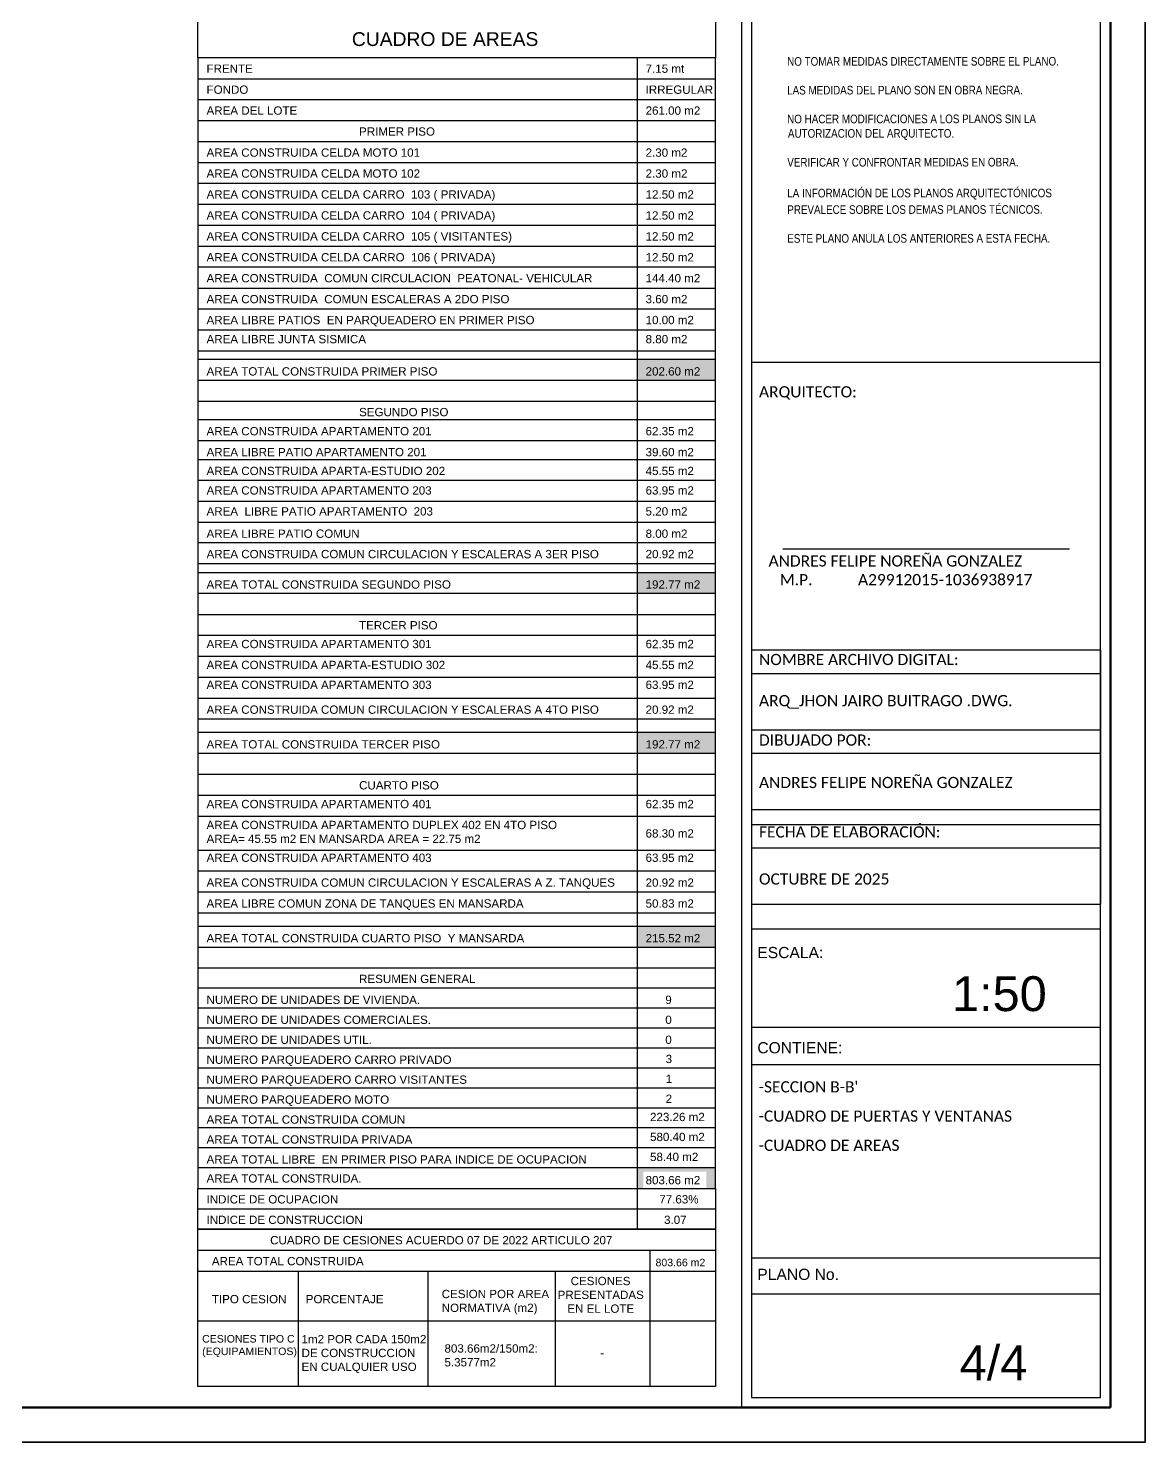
# Model space of a CAD drawing. Header units: metres. Extents: x 2750 to 2938, y 1259 to 1403.
# Drawn here: x 2925.52 to 2938.34, y 1360.92 to 1377.15 of the extents above; entities that cross this region are included whole.
import ezdxf

# ---------------------------------------------------------------- set-up
doc = ezdxf.new("R2010")
doc.units = ezdxf.units.M
doc.linetypes.add('CONTINUA', pattern=[0])
doc.layers.add('0.2', color=3, linetype='Continuous', lineweight=20)
doc.layers.add('TITULOS', color=131, linetype='Continuous', lineweight=90)
for name, color, linetype in [('2', 2, 'Continuous'), ('3', 3, 'Continuous'), ('A', 3, 'Continuous'), ('HATCH', 250, 'Continuous'), ('R-ROTULO', 7, 'Continuous'), ('R-ROTULO TEXTO', 4, 'Continuous'), ('Rótulo', 1, 'Continuous'), ('SECCION', 6, 'Continuous'), ('texto', 7, 'Continuous')]:
    doc.layers.add(name, color=color, linetype=linetype)
doc.styles.add('ARIAL', font='Arial.ttf')
doc.styles.add('Arial Narrow', font='Arial Narrow.ttf')
doc.styles.add('MtXpl_Calibri', font='')
doc.styles.get("Standard").update_dxf_attribs({"font": 'Arial.ttf'})
doc.styles.get('MtXpl_Calibri').set_extended_font_data('Calibri')

msp = doc.modelspace()

# ---------------------------------------------------------------- hatches: boundary and pattern name
at = {"layer": '0.2', "true_color": 0xe2e2e2, "transparency": 33554687}
h = msp.add_hatch(color=254, dxfattribs=at)
h.dxf.hatch_style = 1
h.paths.add_polyline_path([(2932.506, 1373.35), (2932.506, 1373.11), (2933.405, 1373.11), (2933.405, 1373.35)])
h.paths.add_polyline_path([(2932.576, 1373.111), (2933.251, 1373.111), (2933.251, 1373.307), (2932.576, 1373.307)], flags=24)
h = msp.add_hatch(color=254, dxfattribs=at)
h.dxf.hatch_style = 1
h.paths.add_polyline_path([(2932.506, 1370.904), (2932.506, 1370.668), (2933.405, 1370.668), (2933.405, 1370.904)])
h.paths.add_polyline_path([(2932.565, 1370.666), (2933.24, 1370.666), (2933.24, 1370.862), (2932.565, 1370.862)], flags=9)
h = msp.add_hatch(color=254, dxfattribs=at)
h.dxf.hatch_style = 1
h.paths.add_polyline_path([(2933.405, 1369.071), (2932.506, 1369.071), (2932.506, 1368.831), (2933.405, 1368.831)])
h.paths.add_polyline_path([(2932.565, 1368.833), (2933.24, 1368.833), (2933.24, 1369.029), (2932.565, 1369.029)], flags=24)
h = msp.add_hatch(color=254, dxfattribs=at)
h.dxf.hatch_style = 1
h.paths.add_polyline_path([(2933.405, 1366.847), (2932.506, 1366.847), (2932.506, 1366.607), (2933.405, 1366.607)])
h.paths.add_polyline_path([(2932.565, 1366.609), (2933.24, 1366.609), (2933.24, 1366.805), (2932.565, 1366.805)], flags=24)
at = {"layer": 'HATCH', "true_color": 0xbbbbbb, "transparency": 33554687}
h = msp.add_hatch(color=9, dxfattribs=at)
h.dxf.hatch_style = 1
h.paths.add_polyline_path([(2932.506, 1364.078), (2932.506, 1363.838), (2933.405, 1363.838), (2933.405, 1364.078)])
h.paths.add_polyline_path([(2932.578, 1363.833), (2933.301, 1363.833), (2933.301, 1364.029), (2932.578, 1364.029)])

# ---------------------------------------------------------------- linework, layer by layer
at = {"layer": '0.2', "transparency": 33554687}
msp.add_lwpolyline([(2888.337, 1360.925), (2888.337, 1395.925), (2938.337, 1395.925), (2938.337, 1360.925), (2888.337, 1360.925)], close=True, dxfattribs=at)
at = {"layer": '2', "transparency": 33554687}
msp.add_lwpolyline([(2888.337, 1360.925), (2888.337, 1395.925), (2938.337, 1395.925), (2938.337, 1360.925), (2888.337, 1360.925)], close=True, dxfattribs=at)
at = {"layer": '3', "transparency": 33554687}
msp.add_lwpolyline([(2888.337, 1360.925), (2888.337, 1395.925), (2938.337, 1395.925), (2938.337, 1360.925), (2888.337, 1360.925)], close=True, dxfattribs=at)
at = {"layer": 'A', "transparency": 33554687, "const_width": 0.01}
msp.add_lwpolyline([(2888.337, 1360.925), (2888.337, 1395.925), (2938.337, 1395.925), (2938.337, 1360.925), (2888.337, 1360.925)], close=True, dxfattribs=at)
at = {"layer": 'HATCH', "color": 6, "transparency": 33554687, "flags": 128}
msp.add_lwpolyline([(2888.337, 1360.925), (2888.337, 1395.925), (2938.337, 1395.925), (2938.337, 1360.925), (2888.337, 1360.925)], close=True, dxfattribs=at)
msp.add_lwpolyline([(2888.337, 1360.925), (2888.337, 1395.925), (2938.337, 1395.925), (2938.337, 1360.925), (2888.337, 1360.925)], close=True, dxfattribs=at)
msp.add_lwpolyline([(2888.337, 1360.925), (2888.337, 1395.925), (2938.337, 1395.925), (2938.337, 1360.925), (2888.337, 1360.925)], close=True, dxfattribs=at)
at = {"layer": 'R-ROTULO', "color": 1, "transparency": 33554687}
for p, q in [((2934.178, 1371.175), (2937.468, 1371.175)), ((2937.822, 1370.014), (2933.819, 1370.014)), ((2937.822, 1370.014), (2937.822, 1367.097)), ((2937.822, 1369.743), (2933.819, 1369.743)), ((2933.819, 1369.099), (2937.822, 1369.099)), ((2937.822, 1368.829), (2933.819, 1368.829)), ((2933.819, 1368.184), (2937.822, 1368.184)), ((2933.819, 1368.011), (2937.822, 1368.011)), ((2937.822, 1367.741), (2933.819, 1367.741)), ((2933.819, 1367.097), (2937.822, 1367.097))]:
    msp.add_line(p, q, dxfattribs=at)
at = {"layer": 'R-ROTULO', "color": 252, "transparency": 33554687}
msp.add_lwpolyline([(2888.337, 1360.925), (2938.337, 1360.925), (2938.337, 1395.925), (2888.337, 1395.925)], close=True, dxfattribs=at)
at = {"layer": 'R-ROTULO', "color": 1, "transparency": 33554687}
msp.add_lwpolyline([(2933.819, 1373.318), (2937.822, 1373.318), (2937.822, 1378.455), (2933.819, 1378.455)], close=True, dxfattribs=at)
at = {"layer": 'Rótulo', "linetype": 'Continuous', "ltscale": 0.5, "transparency": 33554687}
msp.add_line((2937.937, 1361.325), (2937.937, 1361.788), dxfattribs=at)
for points in [[(2933.705, 1361.325), (2937.937, 1361.325), (2937.937, 1385.022), (2933.705, 1385.022)], [(2933.819, 1361.44), (2937.822, 1361.44), (2937.822, 1384.908), (2933.819, 1384.908)], [(2933.819, 1365.688), (2937.822, 1365.688), (2937.822, 1366.812), (2933.819, 1366.812)], [(2933.819, 1363.042), (2937.822, 1363.042), (2937.822, 1365.255), (2933.819, 1365.255)], [(2933.819, 1361.44), (2937.822, 1361.44), (2937.822, 1362.626), (2933.819, 1362.626)]]:
    msp.add_lwpolyline(points, close=True, dxfattribs=at)
at = {"layer": 'SECCION', "color": 4, "transparency": 33554687}
for p, q in [((2932.506, 1376.809), (2932.506, 1363.369)), ((2927.469, 1376.569), (2933.405, 1376.569)), ((2927.469, 1376.329), (2933.405, 1376.329)), ((2927.469, 1376.089), (2933.405, 1376.089)), ((2927.469, 1375.849), (2933.405, 1375.849)), ((2927.469, 1375.609), (2933.405, 1375.609)), ((2927.469, 1375.369), (2933.405, 1375.369)), ((2927.469, 1375.129), (2933.405, 1375.129)), ((2927.469, 1374.889), (2933.405, 1374.889)), ((2927.469, 1374.649), (2933.405, 1374.649)), ((2927.469, 1374.409), (2933.405, 1374.409)), ((2927.469, 1374.168), (2933.405, 1374.168)), ((2927.469, 1373.928), (2933.405, 1373.928)), ((2927.469, 1373.688), (2933.405, 1373.688)), ((2927.469, 1373.448), (2933.405, 1373.448)), ((2927.469, 1373.35), (2933.405, 1373.35)), ((2927.469, 1373.11), (2933.405, 1373.11)), ((2927.469, 1372.869), (2933.405, 1372.869)), ((2927.469, 1372.659), (2933.405, 1372.659)), ((2927.469, 1372.419), (2933.405, 1372.419)), ((2927.469, 1372.2), (2933.405, 1372.2)), ((2927.469, 1371.963), (2933.405, 1371.963)), ((2927.469, 1371.723), (2933.405, 1371.723)), ((2927.469, 1371.483), (2933.405, 1371.483)), ((2927.469, 1371.249), (2933.405, 1371.249)), ((2927.469, 1371.009), (2933.405, 1371.009)), ((2927.469, 1370.904), (2933.405, 1370.904)), ((2927.469, 1370.668), (2933.405, 1370.668)), ((2927.469, 1370.424), (2933.405, 1370.424)), ((2927.469, 1370.184), (2933.405, 1370.184)), ((2927.469, 1369.944), (2933.405, 1369.944)), ((2927.469, 1369.704), (2933.405, 1369.704)), ((2927.469, 1369.464), (2933.405, 1369.464)), ((2927.469, 1369.224), (2933.405, 1369.224)), ((2927.469, 1369.071), (2933.405, 1369.071)), ((2927.469, 1368.831), (2933.405, 1368.831)), ((2927.469, 1368.591), (2933.405, 1368.591)), ((2927.469, 1368.348), (2933.405, 1368.348)), ((2927.469, 1368.108), (2933.405, 1368.108)), ((2927.469, 1367.72), (2933.405, 1367.72)), ((2927.469, 1367.72), (2933.405, 1367.72)), ((2927.469, 1367.48), (2933.405, 1367.48)), ((2927.469, 1367.24), (2933.405, 1367.24)), ((2927.469, 1367), (2933.405, 1367)), ((2927.469, 1366.847), (2933.405, 1366.847)), ((2927.469, 1366.607), (2933.405, 1366.607)), ((2927.469, 1366.367), (2933.405, 1366.367)), ((2927.469, 1366.367), (2933.405, 1366.367)), ((2927.469, 1366.138), (2933.405, 1366.138)), ((2927.469, 1365.909), (2933.405, 1365.909)), ((2927.469, 1365.68), (2933.405, 1365.68)), ((2927.469, 1365.451), (2933.405, 1365.451)), ((2927.469, 1365.222), (2933.405, 1365.222)), ((2927.469, 1364.993), (2933.405, 1364.993)), ((2927.469, 1364.764), (2933.405, 1364.764)), ((2927.469, 1364.536), (2933.405, 1364.536)), ((2927.469, 1364.307), (2933.405, 1364.307)), ((2927.469, 1364.078), (2933.405, 1364.078)), ((2927.469, 1363.838), (2933.405, 1363.838)), ((2927.469, 1363.838), (2933.405, 1363.838)), ((2927.469, 1363.603), (2933.405, 1363.603)), ((2927.469, 1363.129), (2933.405, 1363.129)), ((2932.651, 1363.129), (2932.651, 1361.565)), ((2927.469, 1362.888), (2933.405, 1362.888)), ((2928.619, 1362.888), (2928.619, 1361.565)), ((2930.106, 1362.888), (2930.106, 1361.565)), ((2931.565, 1362.888), (2931.565, 1361.565)), ((2927.469, 1362.318), (2933.405, 1362.318))]:
    msp.add_line(p, q, dxfattribs=at)
at = {"layer": 'SECCION', "color": 1, "linetype": 'CONTINUA', "transparency": 33554687}
msp.add_lwpolyline([(2888.337, 1360.925), (2888.337, 1395.925), (2938.337, 1395.925), (2938.337, 1360.925), (2888.337, 1360.925)], close=True, dxfattribs=at)
msp.add_lwpolyline([(2888.337, 1360.925), (2888.337, 1395.925), (2938.337, 1395.925), (2938.337, 1360.925), (2888.337, 1360.925)], close=True, dxfattribs=at)
at = {"layer": 'SECCION', "color": 6, "transparency": 33554687}
for points in [[(2927.469, 1377.234), (2933.405, 1377.234), (2933.405, 1376.809), (2927.469, 1376.809)], [(2927.469, 1363.838), (2933.405, 1363.838), (2933.405, 1363.369), (2927.469, 1363.369)], [(2927.469, 1363.369), (2933.405, 1363.369), (2933.405, 1361.565), (2927.469, 1361.565)]]:
    msp.add_lwpolyline(points, close=True, dxfattribs=at)
msp.add_lwpolyline([(2927.469, 1376.809), (2927.469, 1363.838), (2933.405, 1363.838), (2933.405, 1376.809)], dxfattribs=at)
at = {"layer": 'TITULOS', "transparency": 33554687}
msp.add_lwpolyline([(2937.937, 1361.325), (2937.937, 1395.525), (2888.737, 1395.525), (2888.737, 1361.325), (2937.937, 1361.325)], dxfattribs=at)

# ---------------------------------------------------------------- texts
at = {"layer": 'R-ROTULO TEXTO', "transparency": 33554687, "style": 'Arial Narrow'}
for s, p in [('NO TOMAR MEDIDAS DIRECTAMENTE SOBRE EL PLANO.', (2934.228, 1376.718)), ('LAS MEDIDAS DEL PLANO SON EN OBRA NEGRA.', (2934.228, 1376.388)), ('NO HACER MODIFICACIONES A LOS PLANOS SIN LA', (2934.228, 1376.058)), ('AUTORIZACION DEL ARQUITECTO.', (2934.237, 1375.892)), ('VERIFICAR Y CONFRONTAR MEDIDAS EN OBRA.', (2934.229, 1375.561)), ('LA INFORMACIÓN DE LOS PLANOS ARQUITECTÓNICOS', (2934.229, 1375.207)), ('PREVALECE SOBRE LOS DEMAS PLANOS TÉCNICOS.', (2934.229, 1375.018)), ('ESTE PLANO ANULA LOS ANTERIORES A ESTA FECHA.', (2934.229, 1374.687))]:
    msp.add_text(s, height=0.09857, rotation=0.0357, dxfattribs=at).set_placement(p)
at = {"layer": 'R-ROTULO TEXTO', "transparency": 33554687, "style": 'MtXpl_Calibri'}
for s, p in [("-SECCION B-B'", (2933.901, 1364.939)), ('-CUADRO DE PUERTAS Y VENTANAS', (2933.901, 1364.603)), ('-CUADRO DE AREAS', (2933.901, 1364.268))]:
    msp.add_text(s, height=0.12826, dxfattribs=at).set_placement(p)
at = {"layer": 'R-ROTULO TEXTO', "transparency": 33554687, "attachment_point": 1}
for s, insert, char_height, width in [('{\\fCalibri|b0|i0|c0|p34;ARQUITECTO:}', (2933.905, 1373.041), 0.12826, 2.62524), ('{\\fCalibri|b0|i0|c0|p34;ANDRES FELIPE NOREÑA GONZALEZ}', (2934.015, 1371.101), 0.12826, 3.47731), ('\\pi-0.38478,l0.51304,t1.02609;{\\fCalibri|b0|i0|c0|p34;M.P.^IA29912015-1036938917}', (2934.015, 1370.886), 0.12826, 3.47731), ('{\\fCalibri|b0|i0|c0|p34;NOMBRE ARCHIVO DIGITAL:}', (2933.905, 1369.97), 0.12826, 2.62524), ('{\\fCalibri|b0|i0|c0|p34;ARQ_JHON JAIRO BUITRAGO .DWG.}', (2933.905, 1369.498), 0.12826, 4.19299), ('{\\fCalibri|b0|i0|c0|p34;DIBUJADO POR:}', (2933.905, 1369.046), 0.12826, 2.62524), ('{\\fCalibri|b0|i0|c0|p34;ANDRES FELIPE NOREÑA GONZALEZ}', (2933.905, 1368.559), 0.12826, 3.47731), ('{\\fCalibri|b0|i0|c0|p34;FECHA DE ELABORACIÓN:}', (2933.905, 1367.992), 0.12826, 2.62524), ('{\\fCalibri|b0|i0|c0|p34;OCTUBRE DE 2025}', (2933.905, 1367.452), 0.12826, 2.62524), ('ESCALA:', (2933.886, 1366.608), 0.1283, 2.62524), ('1:50', (2936.119, 1366.272), 0.4, 2.62524), ('CONTIENE:', (2933.886, 1365.516), 0.1283, 2.62524), ('PLANO No.', (2933.886, 1362.916), 0.1283, 2.62524), ('4/4', (2936.207, 1362.036), 0.4, 2.62524)]:
    msp.add_mtext(s, dxfattribs=dict(at, insert=insert, char_height=char_height, width=width))
at = {"layer": 'texto', "ltscale": 0.012, "transparency": 33554687, "attachment_point": 1, "style": 'ARIAL'}
for s, width, gutter_width, heights, insert, char_height in [('CUADRO DE AREAS', 4.0062, 34.178, [0], (2929.234, 1377.103), 0.15843), ('FRENTE', 3.09516, 34.178, [0], (2927.567, 1376.732), 0.0951), ('7.15 mt ', 3.09516, 34.178, [0], (2932.604, 1376.732), 0.0951), ('FONDO ', 3.09516, 34.178, [0], (2927.567, 1376.491), 0.0951), ('IRREGULAR', 3.09516, 34.178, [0], (2932.604, 1376.491), 0.0951), ('AREA DEL LOTE ', 3.09516, 34.178, [0], (2927.567, 1376.251), 0.09506), ('261.00 m2 ', 3.09516, 34.178, [0], (2932.604, 1376.251), 0.0951), ('PRIMER PISO ', 3.09516, 34.178, [0], (2929.317, 1376.011), 0.09506), ('AREA CONSTRUIDA CELDA MOTO 101 ', 5.73476, 34.178, [0], (2927.567, 1375.769), 0.09506), ('2.30 m2', 3.09516, 34.178, [0], (2932.604, 1375.769), 0.0951), ('AREA CONSTRUIDA CELDA MOTO 102 ', 5.73476, 34.178, [0], (2927.567, 1375.529), 0.09506), ('2.30 m2', 3.09516, 34.178, [0], (2932.604, 1375.529), 0.0951), ('AREA CONSTRUIDA CELDA CARRO  103 ( PRIVADA) ', 5.73476, 34.178, [0], (2927.567, 1375.289), 0.09506), ('12.50 m2', 3.09516, 34.178, [0], (2932.604, 1375.289), 0.0951), ('AREA CONSTRUIDA CELDA CARRO  104 ( PRIVADA) ', 5.73476, 34.178, [0], (2927.567, 1375.048), 0.09506), ('12.50 m2', 3.09516, 34.178, [0], (2932.604, 1375.048), 0.0951), ('AREA CONSTRUIDA CELDA CARRO  105 ( VISITANTES) ', 5.73476, 34.178, [0], (2927.567, 1374.808), 0.09506), ('12.50 m2', 3.09516, 34.178, [0], (2932.604, 1374.808), 0.0951), ('AREA CONSTRUIDA CELDA CARRO  106 ( PRIVADA) ', 5.73476, 34.178, [0], (2927.567, 1374.568), 0.09506), ('12.50 m2', 3.09516, 34.178, [0], (2932.604, 1374.568), 0.0951), ('AREA CONSTRUIDA  COMUN CIRCULACION  PEATONAL- VEHICULAR ', 5.73476, 34.178, [0], (2927.567, 1374.328), 0.09506), ('144.40 m2', 3.09516, 34.178, [0], (2932.604, 1374.328), 0.0951), ('AREA CONSTRUIDA  COMUN ESCALERAS A 2DO PISO  ', 5.73476, 34.178, [0], (2927.567, 1374.088), 0.09506), ('3.60 m2', 3.09516, 34.178, [0], (2932.604, 1374.088), 0.0951), ('AREA LIBRE PATIOS  EN PARQUEADERO EN PRIMER PISO', 5.73476, 34.178, [0], (2927.567, 1373.848), 0.09506), ('10.00 m2', 3.09516, 34.178, [0], (2932.604, 1373.848), 0.0951), ('AREA LIBRE JUNTA SISMICA ', 5.73476, 34.178, [0], (2927.567, 1373.629), 0.09506), ('8.80 m2', 3.09516, 34.178, [0], (2932.604, 1373.629), 0.0951), ('AREA TOTAL CONSTRUIDA PRIMER PISO ', 5.73476, 34.178, [0], (2927.567, 1373.259), 0.09506), ('202.60 m2', 3.09516, 34.178, [0], (2932.604, 1373.259), 0.0951), ('SEGUNDO PISO ', 3.09516, 34.178, [0], (2929.317, 1372.792), 0.09506), ('AREA CONSTRUIDA APARTAMENTO 201', 5.73476, 34.178, [0], (2927.567, 1372.573), 0.09506), ('62.35 m2', 3.09516, 34.178, [0], (2932.604, 1372.573), 0.0951), ('AREA LIBRE PATIO APARTAMENTO 201', 5.73476, 34.178, [0], (2927.567, 1372.333), 0.09506), ('39.60 m2', 3.09516, 34.178, [0], (2932.604, 1372.333), 0.0951), ('AREA CONSTRUIDA APARTA-ESTUDIO 202', 5.73476, 34.178, [0], (2927.567, 1372.117), 0.09506), ('45.55 m2', 3.09516, 34.178, [0], (2932.604, 1372.117), 0.0951), ('AREA CONSTRUIDA APARTAMENTO 203', 5.73476, 34.178, [0], (2927.567, 1371.893), 0.09506), ('63.95 m2', 3.09516, 34.178, [0], (2932.604, 1371.893), 0.0951), ('AREA  LIBRE PATIO APARTAMENTO  203', 5.73476, 34.178, [0], (2927.567, 1371.653), 0.09506), ('5.20 m2', 3.09516, 34.178, [0], (2932.604, 1371.653), 0.0951), ('AREA LIBRE PATIO COMUN ', 5.73476, 34.178, [0], (2927.567, 1371.397), 0.09506), ('8.00 m2', 3.09516, 34.178, [0], (2932.604, 1371.397), 0.0951), ('AREA CONSTRUIDA COMUN CIRCULACION Y ESCALERAS A 3ER PISO', 5.73476, 34.178, [0], (2927.567, 1371.163), 0.09506), ('20.92 m2', 3.09516, 34.178, [0], (2932.604, 1371.163), 0.0951), ('AREA TOTAL CONSTRUIDA SEGUNDO PISO ', 5.73476, 34.178, [0], (2927.567, 1370.814), 0.09506), ('192.77 m2', 3.09516, 34.178, [0], (2932.604, 1370.814), 0.0951), ('TERCER PISO ', 3.09516, 34.178, [0], (2929.317, 1370.346), 0.09506), ('AREA CONSTRUIDA APARTAMENTO 301', 5.73476, 34.178, [0.0954], (2927.567, 1370.131), 0.09506), ('62.35 m2', 3.09516, 34.178, [0], (2932.604, 1370.131), 0.0951), ('AREA CONSTRUIDA APARTA-ESTUDIO 302', 5.73476, 34.178, [0], (2927.567, 1369.891), 0.09506), ('45.55 m2', 3.09516, 34.178, [0], (2932.604, 1369.891), 0.0951), ('AREA CONSTRUIDA APARTAMENTO 303', 5.73476, 34.178, [0], (2927.567, 1369.663), 0.09506), ('63.95 m2', 3.09516, 34.178, [0], (2932.604, 1369.663), 0.0951), ('AREA CONSTRUIDA COMUN CIRCULACION Y ESCALERAS A 4TO PISO', 5.73476, 34.178, [0], (2927.567, 1369.378), 0.09506), ('20.92 m2', 3.09516, 34.178, [0], (2932.604, 1369.378), 0.0951), ('AREA TOTAL CONSTRUIDA TERCER PISO ', 5.73476, 34.178, [0], (2927.567, 1368.98), 0.09506), ('192.77 m2', 3.09516, 34.178, [0], (2932.604, 1368.98), 0.0951), ('CUARTO PISO ', 3.09516, 34.178, [0], (2929.317, 1368.51), 0.09506), ('AREA CONSTRUIDA APARTAMENTO 401', 5.73476, 34.178, [0.0954], (2927.567, 1368.295), 0.09506), ('62.35 m2', 3.09516, 34.178, [0], (2932.604, 1368.295), 0.0951), ('AREA CONSTRUIDA APARTAMENTO DUPLEX 402 EN 4TO PISO \\PAREA= 45.55 m2 EN MANSARDA AREA = 22.75 m2', 5.73476, 34.178, [0], (2927.567, 1368.055), 0.09506), ('68.30 m2', 3.09516, 34.178, [0], (2932.604, 1367.958), 0.0951), ('AREA CONSTRUIDA APARTAMENTO 403', 5.73476, 34.178, [0], (2927.567, 1367.679), 0.09506), ('63.95 m2', 3.09516, 34.178, [0], (2932.604, 1367.679), 0.0951), ('AREA CONSTRUIDA COMUN CIRCULACION Y ESCALERAS A Z. TANQUES ', 5.73476, 34.178, [0], (2927.567, 1367.394), 0.09506), ('20.92 m2', 3.09516, 34.178, [0], (2932.604, 1367.394), 0.0951), ('AREA LIBRE COMUN ZONA DE TANQUES EN MANSARDA ', 5.73476, 34.178, [0], (2927.567, 1367.154), 0.09506), ('50.83 m2', 3.09516, 34.178, [0], (2932.604, 1367.154), 0.0951), ('AREA TOTAL CONSTRUIDA CUARTO PISO  Y MANSARDA', 5.73476, 34.178, [0], (2927.567, 1366.756), 0.09506), ('215.52 m2', 3.09516, 34.178, [0], (2932.604, 1366.756), 0.0951), ('RESUMEN GENERAL', 3.09516, 34.178, [0], (2929.317, 1366.289), 0.09506), ('NUMERO DE UNIDADES DE VIVIENDA.', 5.05188, 34.178, [0], (2927.567, 1366.049), 0.09506), ('9', 0.5659, 34.178, [0], (2932.83, 1366.049), 0.0951), ('NUMERO DE UNIDADES COMERCIALES.', 5.05188, 34.178, [0], (2927.567, 1365.82), 0.09506), ('0', 0.5659, 34.178, [0], (2932.83, 1365.82), 0.0951), ('NUMERO DE UNIDADES UTIL.', 5.05188, 34.178, [0], (2927.567, 1365.591), 0.09506), ('0', 0.5659, 34.178, [0], (2932.83, 1365.591), 0.0951), ('NUMERO PARQUEADERO CARRO PRIVADO ', 5.05188, 34.178, [0], (2927.567, 1365.362), 0.09506), ('3', 0.38055, 34.178, [0], (2932.834, 1365.371), 0.0951), ('NUMERO PARQUEADERO CARRO VISITANTES', 5.05188, 34.178, [0], (2927.567, 1365.133), 0.09506), ('1', 0.38055, 34.178, [0], (2932.834, 1365.142), 0.0951), ('NUMERO PARQUEADERO MOTO ', 5.05188, 34.178, [0], (2927.567, 1364.904), 0.09506), ('2', 0.38055, 34.178, [0], (2932.834, 1364.914), 0.0951), ('AREA TOTAL CONSTRUIDA COMUN ', 5.05188, 34.178, [0], (2927.567, 1364.675), 0.09506), ('223.26 m2', 0.80567, 34.178, [0], (2932.655, 1364.705), 0.0951), ('AREA TOTAL CONSTRUIDA PRIVADA ', 5.05188, 34.178, [0], (2927.567, 1364.447), 0.09506), ('580.40 m2', 0.80567, 34.178, [0], (2932.655, 1364.476), 0.0951), ('58.40 m2', 0.80567, 34.178, [0], (2932.655, 1364.247), 0.0951), ('AREA TOTAL LIBRE  EN PRIMER PISO PARA INDICE DE OCUPACION', 5.05188, 34.178, [0], (2927.567, 1364.218), 0.09506), ('AREA TOTAL CONSTRUIDA. ', 5.73476, 34.178, [0], (2927.567, 1364), 0.09506), ('803.66 m2', 0.85555, 34.178, [0], (2932.604, 1363.98), 0.0951), ('INDICE DE OCUPACION', 5.73476, 34.178, [0], (2927.567, 1363.76), 0.09506), ('77.63% ', 3.09516, 34.178, [0], (2932.761, 1363.76), 0.0951), ('INDICE DE CONSTRUCCION ', 5.73476, 34.178, [0], (2927.567, 1363.525), 0.09506), ('3.07', 3.09516, 34.178, [0], (2932.816, 1363.525), 0.0951), ('CUADRO DE CESIONES ACUERDO 07 DE 2022 ARTICULO 207', 4.49683, 32.374, [0], (2928.297, 1363.291), 0.09506), ('AREA TOTAL CONSTRUIDA ', 2.93182, 32.374, [0], (2927.628, 1363.051), 0.09506), ('803.66 m2', 0.8104, 32.374, [0], (2932.718, 1363.031), 0.0865), ('\\pi1.12955;CESIONES \\P\\pi0.98009;PRESENTADAS\\P\\pi1.09097;EN EL LOTE', 2.93182, 32.374, [0], (2930.615, 1362.823), 0.09506), ('TIPO CESION', 2.93182, 32.374, [0], (2927.628, 1362.615), 0.09506), ('PORCENTAJE', 2.93182, 32.374, [0], (2928.705, 1362.615), 0.0951), ('CESION POR AREA\\PNORMATIVA (m2)', 2.93182, 32.374, [0], (2930.265, 1362.674), 0.09506), ('CESIONES TIPO C\\P(EQUIPAMIENTOS)', 2.93182, 32.374, [0], (2927.517, 1362.156), 0.08646), ('1m2 POR CADA 150m2\\PDE CONSTRUCCION\\PEN CUALQUIER USO', 2.93182, 32.374, [0], (2928.657, 1362.156), 0.09506), ('803.66m2/150m2: \\P{\\C20;5.3577m2}', 2.93182, 32.374, [0], (2930.297, 1362.049), 0.09506), ('-', 2.93182, 32.374, [0], (2932.083, 1361.998), 0.0951)]:
    msp.add_mtext_dynamic_manual_height_columns(s, width=width, gutter_width=gutter_width, heights=heights, dxfattribs=dict(at, insert=insert, char_height=char_height))

doc.saveas('drawing.dxf')
